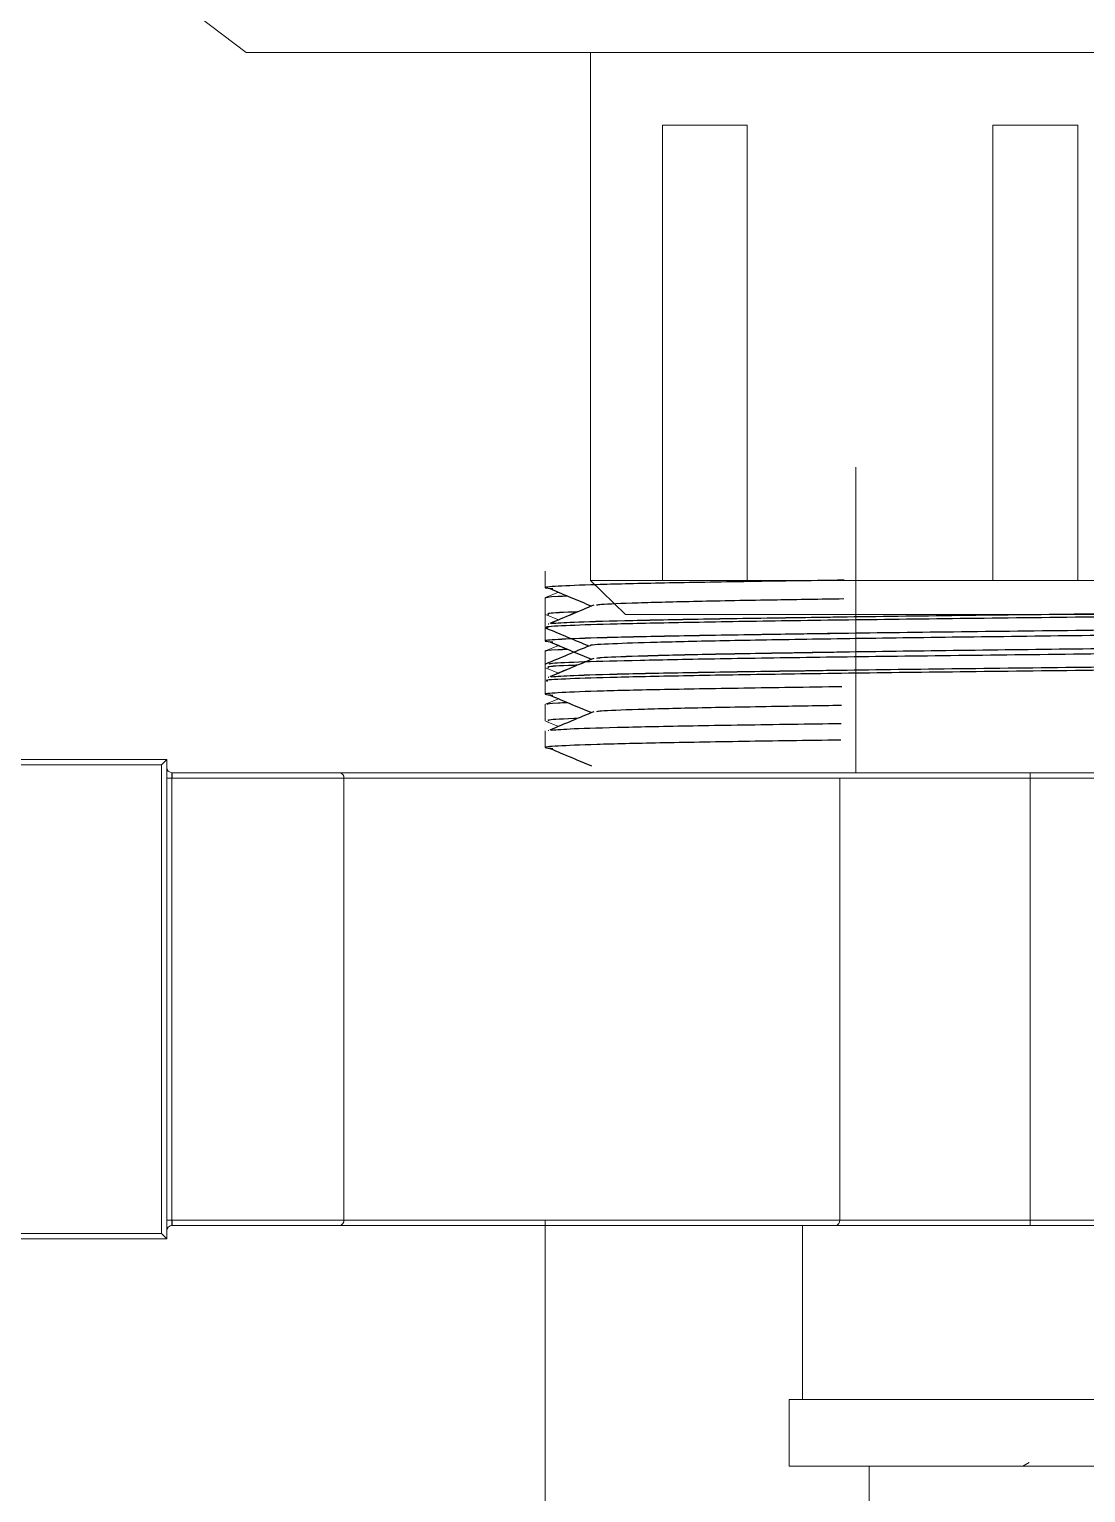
# Model space of a CAD drawing. Header units: millimetres. Extents: x 3795014 to 4300160, y 3869364 to 4016788.
# Drawn here: x 4228908.2 to 4228957.8, y 3924411.4 to 3924480.1 of the extents above; entities that cross this region are included whole.
import ezdxf

# ---------------------------------------------------------------- set-up
doc = ezdxf.new("R2010")
doc.units = ezdxf.units.MM
doc.layers.add('Дополнительная', color=7, linetype='Continuous', lineweight=18)

msp = doc.modelspace()

# ---------------------------------------------------------------- linework, layer by layer
at = {"color": 0, "linetype": 'Continuous', "lineweight": -3}
for points, knots in [([(4228946.425, 3924454.238, 0), (4228944.731, 3924454.215, 0), (4228941.541, 3924454.168, 0), (4228937.601, 3924454.1, 0), (4228934.626, 3924454.028, 0), (4228932.848, 3924453.954, 0), (4228932.184, 3924453.893, 0), (4228932.608, 3924453.856, 0), (4228932.767, 3924453.842, 0)], [0.6901511, 0.6901511, 0.6901511, 0.6901511, 0.7438781, 0.798978, 0.8548004, 0.9110954, 0.9667122, 1, 1, 1, 1]), ([(4228932.407, 3924453.415, 0), (4228932.447, 3924453.438, 0), (4228932.497, 3924453.467, 0), (4228933.282, 3924453.497, 0), (4228933.434, 3924453.503, 0)], [0, 0, 0, 0, 0.806742, 1, 1, 1, 1]), ([(4228932.624, 3924453.842, 0), (4228932.966, 3924453.699, 0), (4228933.617, 3924453.426, 0), (4228934.267, 3924453.154, 0), (4228934.576, 3924453.025, 0)], [0, 0, 0, 0, 0.525792, 1, 1, 1, 1]), ([(4229007.711, 3924453.251, 0), (4229007.724, 3924453.248, 0), (4229007.857, 3924453.222, 0), (4229006.958, 3924453.171, 0), (4229004.964, 3924453.102, 0), (4229001.726, 3924453.03, 0), (4228997.493, 3924452.957, 0), (4228992.383, 3924452.887, 0), (4228986.563, 3924452.817, 0), (4228980.196, 3924452.743, 0), (4228973.514, 3924452.671, 0), (4228966.733, 3924452.602, 0), (4228960.048, 3924452.53, 0), (4228953.677, 3924452.457, 0), (4228947.853, 3924452.387, 0), (4228942.736, 3924452.317, 0), (4228938.493, 3924452.243, 0), (4228935.252, 3924452.171, 0), (4228933.225, 3924452.103, 0), (4228932.318, 3924452.048, 0), (4228932.489, 3924452.018, 0), (4228932.524, 3924452.011, 0)], [0, 0, 0, 0, 0.006068, 0.063848, 0.120873, 0.17865, 0.236664, 0.293982, 0.351292, 0.409305, 0.467086, 0.524112, 0.581887, 0.639902, 0.697222, 0.75453, 0.812542, 0.870325, 0.92735, 0.985124, 1, 1, 1, 1]), ([(4228933.909, 3924452.748, 0), (4228933.861, 3924452.746, 0), (4228933.01, 3924452.721, 0), (4228932.474, 3924452.683, 0), (4228932.535, 3924452.648, 0), (4228932.555, 3924452.636, 0)], [0, 0, 0, 0, 0.037774, 0.680241, 1, 1, 1, 1]), ([(4228934.677, 3924453.069, 0), (4228934.334, 3924452.926, 0), (4228933.65, 3924452.639, 0), (4228932.966, 3924452.353, 0), (4228932.624, 3924452.21, 0)], [0, 0, 0, 0, 0.4999993, 1, 1, 1, 1]), ([(4228934.677, 3924453.067, 0), (4228934.334, 3924452.923, 0), (4228933.65, 3924452.637, 0), (4228932.966, 3924452.35, 0), (4228932.624, 3924452.207, 0)], [0, 0, 0, 0, 0.4999993, 1, 1, 1, 1]), ([(4228932.682, 3924452.21, 0), (4228932.968, 3924452.231, 0), (4228933.576, 3924452.276, 0), (4228935.963, 3924452.347, 0), (4228939.417, 3924452.417, 0), (4228943.879, 3924452.487, 0), (4228949.191, 3924452.561, 0), (4228955.171, 3924452.633, 0), (4228961.618, 3924452.702, 0), (4228968.346, 3924452.774, 0), (4228975.143, 3924452.847, 0), (4228981.758, 3924452.917, 0), (4228988.001, 3924452.987, 0), (4228993.684, 3924453.06, 0), (4228998.598, 3924453.133, 0), (4229002.585, 3924453.201, 0), (4229005.573, 3924453.274, 0), (4229007.3, 3924453.347, 0), (4229007.982, 3924453.397, 0), (4229007.73, 3924453.424, 0), (4229007.699, 3924453.427, 0)], [0, 0, 0, 0, 0.0525307, 0.1116248, 0.1700108, 0.2283849, 0.2874765, 0.3463341, 0.4044202, 0.4632692, 0.5223637, 0.5807518, 0.6391239, 0.6982151, 0.7570738, 0.81516, 0.8740078, 0.9333537, 0.9919847, 1, 1, 1, 1]), ([(4228946.406, 3924453.359, 0), (4228945.299, 3924453.343, 0), (4228942.766, 3924453.302, 0), (4228939.365, 3924453.241, 0), (4228936.62, 3924453.168, 0), (4228935.073, 3924453.109, 0), (4228934.87, 3924453.076, 0), (4228934.813, 3924453.067, 0)], [0.7554953, 0.7554953, 0.7554953, 0.7554953, 0.7970022, 0.8560717, 0.9159156, 0.9762662, 1, 1, 1, 1]), ([(4229007.634, 3924452.627, 0), (4229007.651, 3924452.619, 0), (4229007.715, 3924452.587, 0), (4229006.58, 3924452.53, 0), (4229004.257, 3924452.457, 0), (4229000.763, 3924452.387, 0), (4228996.312, 3924452.317, 0), (4228990.997, 3924452.243, 0), (4228985.018, 3924452.171, 0), (4228978.571, 3924452.102, 0), (4228971.842, 3924452.03, 0), (4228965.045, 3924451.957, 0), (4228958.43, 3924451.887, 0), (4228952.188, 3924451.817, 0), (4228946.504, 3924451.744, 0), (4228941.591, 3924451.671, 0), (4228937.601, 3924451.603, 0), (4228934.626, 3924451.53, 0), (4228932.848, 3924451.457, 0), (4228932.184, 3924451.396, 0), (4228932.608, 3924451.358, 0), (4228932.767, 3924451.344, 0)], [0, 0, 0, 0, 0.019731, 0.075555, 0.131612, 0.186996, 0.242369, 0.298423, 0.354254, 0.409354, 0.465178, 0.521234, 0.576621, 0.631992, 0.688045, 0.743878, 0.798978, 0.8548, 0.911095, 0.966712, 1, 1, 1, 1]), ([(4228933.909, 3924452.745, 0), (4228933.861, 3924452.744, 0), (4228933.01, 3924452.718, 0), (4228932.474, 3924452.68, 0), (4228932.535, 3924452.646, 0), (4228932.555, 3924452.634, 0)], [0, 0, 0, 0, 0.037774, 0.680241, 1, 1, 1, 1]), ([(4228932.682, 3924452.207, 0), (4228932.968, 3924452.229, 0), (4228933.576, 3924452.274, 0), (4228935.963, 3924452.345, 0), (4228939.417, 3924452.415, 0), (4228943.081, 3924452.472, 0), (4228945.562, 3924452.508, 0), (4228946.388, 3924452.519, 0)], [0, 0, 0, 0, 0.0525307, 0.1116248, 0.1700108, 0.2283849, 0.2560176, 0.2560176, 0.2560176, 0.2560176]), ([(4229005.655, 3924452.391, 0), (4229005.666, 3924452.389, 0), (4229005.789, 3924452.362, 0), (4229004.94, 3924452.312, 0), (4229003.056, 3924452.243, 0), (4228999.995, 3924452.171, 0), (4228995.994, 3924452.097, 0), (4228991.163, 3924452.027, 0), (4228985.662, 3924451.957, 0), (4228979.643, 3924451.884, 0), (4228973.327, 3924451.812, 0), (4228966.917, 3924451.743, 0), (4228960.598, 3924451.671, 0), (4228954.576, 3924451.598, 0), (4228949.07, 3924451.527, 0), (4228944.233, 3924451.457, 0), (4228940.224, 3924451.384, 0), (4228937.154, 3924451.312, 0), (4228935.26, 3924451.243, 0), (4228934.404, 3924451.192, 0), (4228934.525, 3924451.166, 0), (4228934.537, 3924451.163, 0)], [0, 0, 0, 0, 0.005593, 0.063919, 0.121484, 0.179807, 0.23837, 0.296229, 0.354081, 0.412642, 0.47097, 0.528534, 0.586856, 0.645419, 0.703281, 0.76113, 0.819691, 0.87802, 0.935585, 0.993905, 1, 1, 1, 1]), ([(4228946.371, 3924451.738, 0), (4228944.698, 3924451.715, 0), (4228941.527, 3924451.668, 0), (4228937.601, 3924451.6, 0), (4228934.626, 3924451.528, 0), (4228932.848, 3924451.454, 0), (4228932.184, 3924451.393, 0), (4228932.608, 3924451.356, 0), (4228932.767, 3924451.342, 0)], [0.6907244, 0.6907244, 0.6907244, 0.6907244, 0.7438781, 0.798978, 0.8548004, 0.9110954, 0.9667122, 1, 1, 1, 1]), ([(4228932.419, 3924452.001, 0), (4228932.763, 3924451.858, 0), (4228933.442, 3924451.575, 0), (4228934.121, 3924451.292, 0), (4228934.456, 3924451.152, 0)], [0, 0, 0, 0, 0.506545, 1, 1, 1, 1]), ([(4228932.567, 3924450.303, 0), (4228932.587, 3924450.318, 0), (4228932.641, 3924450.357, 0), (4228934.079, 3924450.417, 0), (4228936.693, 3924450.487, 0), (4228940.443, 3924450.56, 0), (4228945.13, 3924450.633, 0), (4228950.611, 3924450.701, 0), (4228956.733, 3924450.774, 0), (4228963.308, 3924450.847, 0), (4228970.085, 3924450.918, 0), (4228976.851, 3924450.988, 0), (4228983.41, 3924451.061, 0), (4228989.527, 3924451.133, 0), (4228995.015, 3924451.202, 0), (4228999.71, 3924451.274, 0), (4229003.466, 3924451.347, 0), (4229006.1, 3924451.418, 0), (4229007.597, 3924451.482, 0), (4229007.646, 3924451.524, 0), (4229007.667, 3924451.543, 0)], [0, 0, 0, 0, 0.034749, 0.092072, 0.149379, 0.207392, 0.265177, 0.322204, 0.379978, 0.438242, 0.495803, 0.553118, 0.611133, 0.668914, 0.72594, 0.783719, 0.841735, 0.899052, 0.956365, 1, 1, 1, 1]), ([(4229005.579, 3924451.767, 0), (4229005.595, 3924451.759, 0), (4229005.655, 3924451.728, 0), (4229004.583, 3924451.671, 0), (4229002.388, 3924451.598, 0), (4228999.085, 3924451.527, 0), (4228994.877, 3924451.457, 0), (4228989.853, 3924451.384, 0), (4228984.201, 3924451.312, 0), (4228978.107, 3924451.243, 0), (4228971.747, 3924451.171, 0), (4228965.322, 3924451.098, 0), (4228959.068, 3924451.027, 0), (4228953.168, 3924450.957, 0), (4228947.794, 3924450.884, 0), (4228943.155, 3924450.812, 0), (4228939.365, 3924450.743, 0), (4228936.62, 3924450.671, 0), (4228935.073, 3924450.612, 0), (4228934.87, 3924450.579, 0), (4228934.813, 3924450.57, 0)], [0, 0, 0, 0, 0.0206859, 0.0805324, 0.1406269, 0.2000013, 0.2593635, 0.3194555, 0.3793094, 0.4383788, 0.498224, 0.5583189, 0.6176953, 0.6770556, 0.7371471, 0.7970022, 0.8560717, 0.9159156, 0.9762662, 1, 1, 1, 1]), ([(4228932.407, 3924450.918, 0), (4228932.447, 3924450.941, 0), (4228932.497, 3924450.97, 0), (4228933.282, 3924450.999, 0), (4228933.434, 3924451.005, 0)], [0, 0, 0, 0, 0.806742, 1, 1, 1, 1]), ([(4228932.407, 3924450.915, 0), (4228932.447, 3924450.938, 0), (4228932.497, 3924450.967, 0), (4228933.282, 3924450.997, 0), (4228933.434, 3924451.003, 0)], [0, 0, 0, 0, 0.806742, 1, 1, 1, 1]), ([(4228934.483, 3924451.163, 0), (4228934.139, 3924451.02, 0), (4228933.451, 3924450.733, 0), (4228932.763, 3924450.446, 0), (4228932.419, 3924450.303, 0)], [0, 0, 0, 0, 0.499996, 1, 1, 1, 1]), ([(4229007.711, 3924450.751, 0), (4229007.724, 3924450.748, 0), (4229007.857, 3924450.722, 0), (4229006.958, 3924450.671, 0), (4229004.964, 3924450.602, 0), (4229001.726, 3924450.53, 0), (4228997.493, 3924450.457, 0), (4228992.383, 3924450.387, 0), (4228986.563, 3924450.317, 0), (4228980.196, 3924450.243, 0), (4228973.514, 3924450.171, 0), (4228966.733, 3924450.102, 0), (4228960.048, 3924450.03, 0), (4228953.677, 3924449.957, 0), (4228947.853, 3924449.887, 0), (4228942.736, 3924449.817, 0), (4228938.493, 3924449.743, 0), (4228935.252, 3924449.671, 0), (4228933.225, 3924449.603, 0), (4228932.318, 3924449.548, 0), (4228932.489, 3924449.518, 0), (4228932.524, 3924449.511, 0)], [0, 0, 0, 0, 0.006068, 0.063848, 0.120873, 0.17865, 0.236664, 0.293982, 0.351292, 0.409305, 0.467086, 0.524112, 0.581887, 0.639902, 0.697222, 0.75453, 0.812542, 0.870325, 0.92735, 0.985124, 1, 1, 1, 1]), ([(4228932.624, 3924451.344, 0), (4228932.966, 3924451.201, 0), (4228933.617, 3924450.929, 0), (4228934.267, 3924450.656, 0), (4228934.576, 3924450.527, 0)], [0, 0, 0, 0, 0.525792, 1, 1, 1, 1]), ([(4228932.624, 3924451.342, 0), (4228932.966, 3924451.199, 0), (4228933.617, 3924450.926, 0), (4228934.267, 3924450.654, 0), (4228934.576, 3924450.525, 0)], [0, 0, 0, 0, 0.525792, 1, 1, 1, 1]), ([(4228932.682, 3924449.71, 0), (4228932.968, 3924449.731, 0), (4228933.576, 3924449.776, 0), (4228935.963, 3924449.847, 0), (4228939.417, 3924449.917, 0), (4228943.879, 3924449.987, 0), (4228949.191, 3924450.061, 0), (4228955.171, 3924450.133, 0), (4228961.618, 3924450.202, 0), (4228968.346, 3924450.274, 0), (4228975.143, 3924450.347, 0), (4228981.758, 3924450.417, 0), (4228988.001, 3924450.487, 0), (4228993.684, 3924450.56, 0), (4228998.598, 3924450.633, 0), (4229002.585, 3924450.701, 0), (4229005.573, 3924450.774, 0), (4229007.3, 3924450.847, 0), (4229007.982, 3924450.897, 0), (4229007.73, 3924450.924, 0), (4229007.699, 3924450.927, 0)], [0, 0, 0, 0, 0.0525307, 0.1116248, 0.1700108, 0.2283849, 0.2874765, 0.3463341, 0.4044202, 0.4632692, 0.5223637, 0.5807518, 0.6391239, 0.6982151, 0.7570738, 0.81516, 0.8740078, 0.9333537, 0.9919847, 1, 1, 1, 1]), ([(4228946.352, 3924450.859, 0), (4228945.265, 3924450.842, 0), (4228942.751, 3924450.802, 0), (4228939.365, 3924450.741, 0), (4228936.62, 3924450.668, 0), (4228935.073, 3924450.609, 0), (4228934.87, 3924450.576, 0), (4228934.813, 3924450.567, 0)], [0.7561732, 0.7561732, 0.7561732, 0.7561732, 0.7970022, 0.8560717, 0.9159156, 0.9762662, 1, 1, 1, 1]), ([(4228933.909, 3924450.248, 0), (4228933.861, 3924450.246, 0), (4228933.01, 3924450.221, 0), (4228932.474, 3924450.183, 0), (4228932.535, 3924450.148, 0), (4228932.555, 3924450.136, 0)], [0, 0, 0, 0, 0.037774, 0.680241, 1, 1, 1, 1]), ([(4228933.909, 3924450.245, 0), (4228933.861, 3924450.244, 0), (4228933.01, 3924450.218, 0), (4228932.474, 3924450.18, 0), (4228932.535, 3924450.146, 0), (4228932.555, 3924450.134, 0)], [0, 0, 0, 0, 0.037774, 0.680241, 1, 1, 1, 1]), ([(4228934.677, 3924450.569, 0), (4228934.334, 3924450.426, 0), (4228933.65, 3924450.139, 0), (4228932.966, 3924449.853, 0), (4228932.624, 3924449.71, 0)], [0, 0, 0, 0, 0.4999993, 1, 1, 1, 1]), ([(4228934.677, 3924450.567, 0), (4228934.334, 3924450.423, 0), (4228933.65, 3924450.137, 0), (4228932.966, 3924449.85, 0), (4228932.624, 3924449.707, 0)], [0, 0, 0, 0, 0.4999993, 1, 1, 1, 1]), ([(4228932.682, 3924449.707, 0), (4228932.968, 3924449.729, 0), (4228933.576, 3924449.774, 0), (4228935.963, 3924449.845, 0), (4228939.417, 3924449.915, 0), (4228943.065, 3924449.972, 0), (4228945.528, 3924450.007, 0), (4228946.334, 3924450.018, 0)], [0, 0, 0, 0, 0.0525307, 0.1116248, 0.1700108, 0.2283849, 0.2554126, 0.2554126, 0.2554126, 0.2554126]), ([(4228946.317, 3924449.237, 0), (4228944.664, 3924449.214, 0), (4228941.513, 3924449.167, 0), (4228937.601, 3924449.1, 0), (4228934.626, 3924449.028, 0), (4228932.848, 3924448.954, 0), (4228932.184, 3924448.893, 0), (4228932.608, 3924448.856, 0), (4228932.767, 3924448.842, 0)], [0.6912985, 0.6912985, 0.6912985, 0.6912985, 0.7438781, 0.798978, 0.8548004, 0.9110954, 0.9667122, 1, 1, 1, 1]), ([(4228932.624, 3924448.842, 0), (4228932.966, 3924448.699, 0), (4228933.617, 3924448.426, 0), (4228934.267, 3924448.154, 0), (4228934.576, 3924448.025, 0)], [0, 0, 0, 0, 0.525792, 1, 1, 1, 1]), ([(4228932.489, 3924448.425, 0), (4228932.528, 3924448.445, 0), (4228932.577, 3924448.47, 0), (4228933.281, 3924448.497, 0), (4228933.434, 3924448.503, 0)], [0, 0, 0, 0, 0.7826704, 1, 1, 1, 1]), ([(4228934.677, 3924448.067, 0), (4228934.334, 3924447.923, 0), (4228933.65, 3924447.637, 0), (4228932.966, 3924447.35, 0), (4228932.624, 3924447.207, 0)], [0, 0, 0, 0, 0.499999, 1, 1, 1, 1]), ([(4228946.298, 3924448.358, 0), (4228945.231, 3924448.342, 0), (4228942.737, 3924448.302, 0), (4228939.365, 3924448.241, 0), (4228936.62, 3924448.168, 0), (4228935.073, 3924448.109, 0), (4228934.87, 3924448.076, 0), (4228934.813, 3924448.067, 0)], [0.7568522, 0.7568522, 0.7568522, 0.7568522, 0.7970022, 0.8560717, 0.9159156, 0.9762662, 1, 1, 1, 1]), ([(4228933.909, 3924447.745, 0), (4228933.861, 3924447.744, 0), (4228933.01, 3924447.718, 0), (4228932.474, 3924447.68, 0), (4228932.535, 3924447.646, 0), (4228932.555, 3924447.634, 0)], [0, 0, 0, 0, 0.037774, 0.680241, 1, 1, 1, 1]), ([(4228932.682, 3924447.207, 0), (4228932.968, 3924447.229, 0), (4228933.576, 3924447.274, 0), (4228935.963, 3924447.345, 0), (4228939.417, 3924447.415, 0), (4228943.05, 3924447.472, 0), (4228945.493, 3924447.507, 0), (4228946.279, 3924447.518, 0)], [0, 0, 0, 0, 0.0525307, 0.1116248, 0.1700108, 0.2283849, 0.2548066, 0.2548066, 0.2548066, 0.2548066]), ([(4228946.263, 3924446.736, 0), (4228944.631, 3924446.714, 0), (4228941.5, 3924446.667, 0), (4228937.601, 3924446.6, 0), (4228934.626, 3924446.528, 0), (4228932.848, 3924446.454, 0), (4228932.184, 3924446.393, 0), (4228932.608, 3924446.356, 0), (4228932.767, 3924446.342, 0)], [0.6918735, 0.6918735, 0.6918735, 0.6918735, 0.7438781, 0.798978, 0.8548004, 0.9110954, 0.9667122, 1, 1, 1, 1]), ([(4228932.624, 3924446.342, 0), (4228932.966, 3924446.199, 0), (4228933.617, 3924445.926, 0), (4228934.267, 3924445.654, 0), (4228934.576, 3924445.525, 0)], [0, 0, 0, 0, 0.525792, 1, 1, 1, 1]), ([(4228914.899, 3924445.205, 0), (4228914.897, 3924445.202, 0), (4228914.893, 3924445.196, 0), (4228914.887, 3924445.153, 0), (4228914.884, 3924445.089, 0), (4228914.882, 3924445.019, 0), (4228914.882, 3924444.973, 0), (4228914.881, 3924444.955, 0)], [0, 0, 0, 0, 0.216142, 0.431912, 0.646899, 0.860934, 1, 1, 1, 1]), ([(4228914.881, 3924424.205, 0), (4228914.882, 3924424.177, 0), (4228914.882, 3924424.12, 0), (4228914.885, 3924424.046, 0), (4228914.889, 3924423.989, 0), (4228914.894, 3924423.959, 0), (4228914.897, 3924423.956, 0), (4228914.899, 3924423.955, 0)], [0, 0, 0, 0, 0.213317, 0.426927, 0.641249, 0.856546, 1, 1, 1, 1])]:
    msp.add_open_spline(points, degree=3, knots=knots, dxfattribs=at)
at = {"layer": 'Дополнительная'}
for p, q in [((4228910.941, 3924484.686, 0), (4228918.38, 3924479.005, 0)), ((4228969.606, 3924479.005, 0), (4228918.38, 3924479.005, 0)), ((4228934.528, 3924454.22, 0), (4228934.528, 3924479.005, 0)), ((4228941.877, 3924475.597, 0), (4228937.897, 3924475.597, 0)), ((4228937.897, 3924475.597, 0), (4228937.897, 3924454.22, 0)), ((4228941.877, 3924454.22, 0), (4228941.877, 3924475.597, 0)), ((4228957.382, 3924475.597, 0), (4228953.401, 3924475.597, 0)), ((4228953.401, 3924475.597, 0), (4228953.401, 3924454.22, 0)), ((4228957.382, 3924454.22, 0), (4228957.382, 3924475.597, 0)), ((4228934.528, 3924454.22, 0), (4228936.173, 3924452.631, 0)), ((4228934.528, 3924454.22, 0), (4229004.685, 3924454.22, 0)), ((4228934.528, 3924454.22, 0), (4229004.685, 3924454.22, 0)), ((4228937.897, 3924454.22, 0), (4228941.877, 3924454.22, 0)), ((4228953.401, 3924454.22, 0), (4228957.382, 3924454.22, 0)), ((4228936.173, 3924452.631, 0), (4229003.039, 3924452.631, 0)), ((4228936.173, 3924452.631, 0), (4229003.039, 3924452.631, 0))]:
    msp.add_line(p, q, dxfattribs=at)
at = {"layer": 'Дополнительная', "linetype": 'Continuous'}
for p, q in [((4228946.969, 3924445.205, 0), (4228946.969, 3924459.538, 0)), ((4228932.407, 3924454.665, 0), (4228932.407, 3924453.884, 0)), ((4228933.021, 3924453.676, 0), (4228932.418, 3924453.425, 0)), ((4228932.407, 3924453.415, 0), (4228932.407, 3924452.634, 0)), ((4228932.407, 3924452.793, 0), (4228932.407, 3924452.011, 0)), ((4228932.407, 3924452.168, 0), (4228932.407, 3924451.386, 0)), ((4228932.407, 3924452.165, 0), (4228932.407, 3924451.384, 0)), ((4228932.418, 3924452.627, 0), (4228933.021, 3924452.376, 0)), ((4228932.418, 3924452.624, 0), (4228933.021, 3924452.373, 0)), ((4228932.555, 3924452.168, 0), (4228932.553, 3924452.202, 0)), ((4228932.555, 3924452.165, 0), (4228932.553, 3924452.199, 0)), ((4228932.407, 3924450.918, 0), (4228932.407, 3924450.136, 0)), ((4228932.407, 3924450.915, 0), (4228932.407, 3924450.134, 0)), ((4228933.021, 3924451.178, 0), (4228932.418, 3924450.927, 0)), ((4228933.021, 3924451.176, 0), (4228932.418, 3924450.925, 0)), ((4228932.407, 3924450.293, 0), (4228932.407, 3924449.511, 0)), ((4228932.418, 3924450.127, 0), (4228933.021, 3924449.876, 0)), ((4228932.418, 3924450.124, 0), (4228933.021, 3924449.873, 0)), ((4228932.407, 3924449.665, 0), (4228932.407, 3924448.884, 0)), ((4228932.555, 3924449.668, 0), (4228932.553, 3924449.702, 0)), ((4228932.555, 3924449.665, 0), (4228932.553, 3924449.699, 0)), ((4228933.021, 3924448.676, 0), (4228932.418, 3924448.425, 0)), ((4228932.407, 3924448.415, 0), (4228932.407, 3924447.634, 0)), ((4228932.418, 3924447.624, 0), (4228933.021, 3924447.373, 0)), ((4228932.407, 3924447.165, 0), (4228932.407, 3924446.384, 0)), ((4228932.555, 3924447.165, 0), (4228932.553, 3924447.199, 0)), ((4228914.649, 3924445.83, 0), (4228826.976, 3924445.83, 0)), ((4228826.976, 3924445.58, 0), (4228914.399, 3924445.58, 0)), ((4228914.399, 3924445.58, 0), (4228914.649, 3924445.83, 0)), ((4228914.399, 3924445.58, 0), (4228914.399, 3924423.58, 0)), ((4228914.649, 3924423.33, 0), (4228914.649, 3924445.83, 0)), ((4228922.774, 3924445.205, 0), (4228914.899, 3924445.205, 0)), ((4228946.04, 3924445.205, 0), (4228922.774, 3924445.205, 0)), ((4228955.147, 3924445.205, 0), (4228946.04, 3924445.205, 0)), ((4228955.147, 3924445.205, 0), (4228955.147, 3924444.955, 0)), ((4228968.497, 3924445.205, 0), (4228955.147, 3924445.205, 0)), ((4228914.649, 3924444.955, 0), (4228914.881, 3924444.955, 0)), ((4228914.881, 3924424.205, 0), (4228914.881, 3924444.955, 0)), ((4228914.881, 3924444.955, 0), (4228922.952, 3924444.955, 0)), ((4228922.952, 3924424.205, 0), (4228922.952, 3924444.955, 0)), ((4228922.952, 3924444.955, 0), (4228946.219, 3924444.955, 0)), ((4228946.219, 3924444.955, 0), (4228946.219, 3924424.205, 0)), ((4228946.219, 3924444.955, 0), (4228955.147, 3924444.955, 0)), ((4228955.147, 3924424.205, 0), (4228955.147, 3924444.955, 0)), ((4228955.147, 3924444.955, 0), (4228968.064, 3924444.955, 0)), ((4228914.649, 3924424.205, 0), (4228914.881, 3924424.205, 0)), ((4228922.952, 3924424.205, 0), (4228914.881, 3924424.205, 0)), ((4228914.899, 3924423.955, 0), (4228922.774, 3924423.955, 0)), ((4228922.774, 3924423.955, 0), (4228946.04, 3924423.955, 0)), ((4228946.219, 3924424.205, 0), (4228922.952, 3924424.205, 0)), ((4228932.407, 3924424.205, 0), (4228932.407, 3924344.069, 0)), ((4228944.469, 3924415.788, 0), (4228944.469, 3924423.955, 0)), ((4228946.04, 3924423.955, 0), (4228955.147, 3924423.955, 0)), ((4228955.147, 3924424.205, 0), (4228946.219, 3924424.205, 0)), ((4228955.147, 3924424.205, 0), (4228955.147, 3924423.955, 0)), ((4228968.064, 3924424.205, 0), (4228955.147, 3924424.205, 0)), ((4228955.147, 3924423.955, 0), (4228968.497, 3924423.955, 0)), ((4228914.399, 3924423.58, 0), (4228826.976, 3924423.58, 0)), ((4228826.976, 3924423.33, 0), (4228914.649, 3924423.33, 0)), ((4228914.399, 3924423.58, 0), (4228914.649, 3924423.33, 0)), ((4228943.844, 3924412.663, 0), (4228943.844, 3924415.788, 0)), ((4228943.844, 3924415.788, 0), (4228996.344, 3924415.788, 0)), ((4228943.844, 3924412.663, 0), (4228996.344, 3924412.663, 0)), ((4228947.594, 3924410.163, 0), (4228947.594, 3924412.663, 0)), ((4228954.806, 3924412.663, 0), (4228955.102, 3924412.835, 0))]:
    msp.add_line(p, q, dxfattribs=at)
for centre, radius, start, end in [((4228914.899, 3924445.455, 0), 0.25, 180, 270), ((4228922.731, 3924444.985, 0), 0.224, 352.12882, 78.94654), ((4228914.899, 3924423.705, 0), 0.25, 90, 180), ((4228922.731, 3924424.174, 0), 0.224, 281.05346, 7.87118), ((4228945.997, 3924424.174, 0), 0.224, 281.05346, 7.87118)]:
    msp.add_arc(centre, radius, start, end, dxfattribs=at)

doc.saveas('drawing.dxf')
